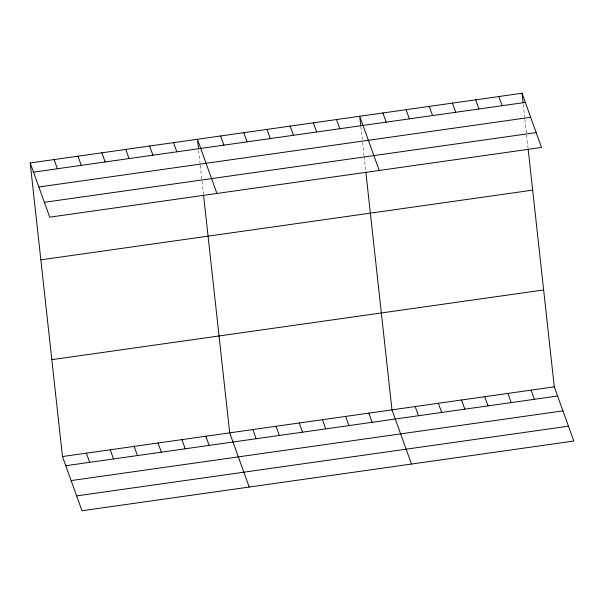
<?xml version="1.0" encoding="UTF-8"?>
<svg xmlns="http://www.w3.org/2000/svg" width="604" height="604" viewBox="0 0 604 604"><rect width="100%" height="100%" fill="white"/><g stroke="black" fill="none" stroke-linecap="round" stroke-linejoin="round"><path stroke-width="0.45" stroke-dasharray="3.02 2.27" d="M523.245 104.432L524.68 117.47M524.884 119.335L528.055 148.214M360.845 126.508L362.279 139.547M362.581 142.34L364.016 155.387M364.121 156.315L365.76 171.219M198.648 150.441L200.083 163.48M200.286 165.345L203.457 194.224"/><path stroke-width="0.91" d="M30.2 162.959L522.015 93.25L541.524 147.452L49.717 217.161L30.2 162.959L62.476 456.549L81.985 510.75L573.8 441.041L554.283 386.839L528.16 149.15M33.499 172.132L525.314 102.423M38.852 186.991L530.667 117.282M44.364 202.302L536.178 132.593M40.853 259.848L532.668 190.139M51.823 359.667L543.638 289.958M62.476 456.549L554.283 386.839M65.776 465.722L557.59 396.013M71.121 480.58L562.936 410.871M76.633 495.892L568.447 426.182M498.829 96.542L502.128 105.715M475.642 99.826L478.949 108.999M452.456 103.11L455.763 112.284M429.27 106.395L432.577 115.568M531.105 390.124L534.404 399.297M406.084 109.686L409.391 118.86M507.919 393.408L511.218 402.581M382.898 112.971L386.205 122.144M484.733 396.7L488.032 405.873M379.229 170.456L359.712 116.255L360.739 125.572M461.547 399.984L464.846 409.157M336.534 119.547L339.833 128.72M438.361 403.268L441.66 412.441M313.348 122.831L316.647 132.004M415.174 406.552L418.474 415.726M290.162 126.115L293.461 135.288M411.498 464.046L391.988 409.844L365.858 172.148M266.976 129.399L270.275 138.573M368.802 413.128L372.102 422.302M243.789 132.691L247.089 141.864M345.616 416.413L348.916 425.586M220.603 135.975L223.903 145.149M322.43 419.697L325.737 428.87M216.927 193.461L197.417 139.26L198.444 148.576M299.244 422.989L302.551 432.162M276.058 426.273L279.365 435.446M173.529 142.65L176.829 151.823M252.872 429.557L256.179 438.731M149.641 146.032L152.94 155.205M249.203 487.043L229.686 432.849L203.563 195.152M125.753 149.422L129.052 158.588M205.798 436.231L209.105 445.405M101.865 152.804L105.164 161.978M181.91 439.614L185.217 448.787M77.976 156.187L81.276 165.36M158.022 443.004L161.328 452.177M54.088 159.577L57.388 168.75M134.133 446.386L137.44 455.559M110.245 449.776L113.552 458.949M86.357 453.159L89.664 462.332M522.015 93.25L523.041 102.567"/></g></svg>
